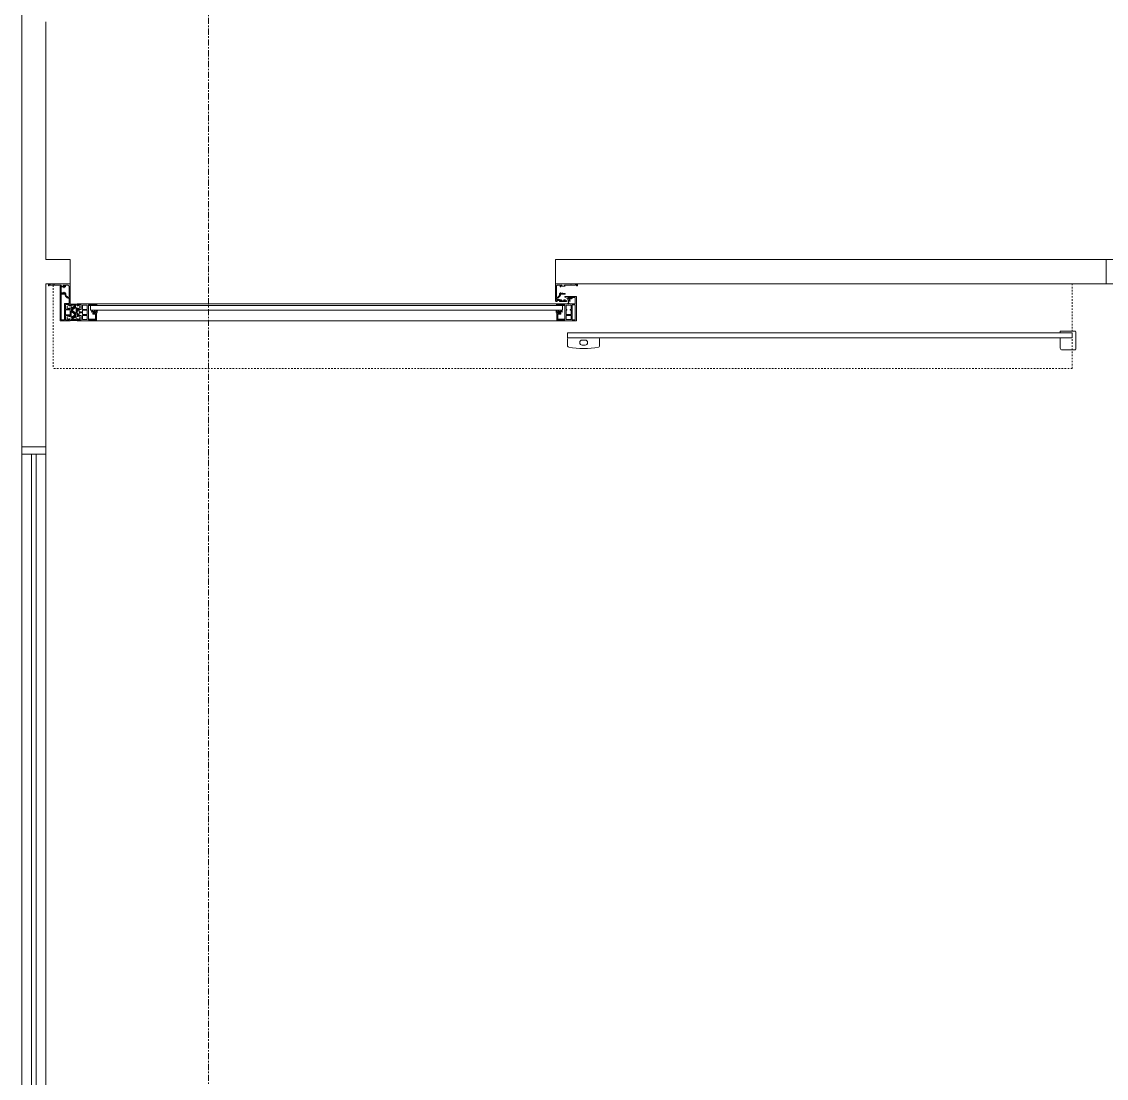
# Model space of a CAD drawing. Header units: millimetres. Extents: x -21807 to 26525, y -2564 to 60640.
# Drawn here: x -4884 to -2649, y 51529 to 53707 of the extents above; entities that cross this region are included whole.
import ezdxf

# ---------------------------------------------------------------- set-up
doc = ezdxf.new("R2010")
doc.units = ezdxf.units.MM
doc.linetypes.add('Dash', pattern=[6.35, 3.175, -3.175])
doc.linetypes.add('Grid Line', pattern=[22.225, 12.7, -3.175, 3.175, -3.175])
for name, color, linetype, lineweight in [('A-DETL-GENF', 7, 'Continuous', 5), ('A-DETL-THIN', 7, 'Continuous', 9), ('A-GENM', 7, 'Continuous', 5), ('A-WALL', 7, 'Continuous', 9), ('S-GRID', 7, 'Continuous', 9)]:
    doc.layers.add(name, color=color, linetype=linetype, lineweight=lineweight)
for name, color, linetype, lineweight, true_color in [('A-DOOR', 5, 'Continuous', 9, 0x0000ff), ('A-DOOR-HDLN', 5, 'Dash', 9, 0x0000ff), ('A-GLAZ', 7, 'Continuous', 9, 0x00007f)]:
    doc.layers.add(name, color=color, linetype=linetype, lineweight=lineweight, true_color=true_color)

# ---------------------------------------------------------------- blocks, each defined once
blk = doc.blocks.new('Automatic-Door_Single_Gilgen_SL-PSXP_Without-Side-Panel_On-Wall - Automatic-Door_Single_Gilgen_SL-PSXP_Without-Side-Panel_On-Wall-V3-MẶT BẰNG PHÂN VÙNG ÁP SUẤT')
at = {"layer": 'A-DETL-GENF', "color": 254, "lineweight": 9, "true_color": 0xcccccc}
for p, q in [((-1572, 159.7), (-1572, 124.4)), ((-1570.2, 161.5), (-1543.9, 161.5)), ((-1540, 157.6), (-1540, 136.5)), ((-1565, 126.5), (-1565, 136.5)), ((-1565, 136.5), (-1540, 136.5)), ((-591, 138.8), (-591, 153.8)), ((-527.3, 136.5), (-588.7, 136.5)), ((-560.9, 151.4), (-555.1, 151.4)), ((-555.1, 141.2), (-560.9, 141.2)), ((-525, 153.8), (-525, 138.8)), ((-1541.3, 122.5), (-1570.1, 122.5)), ((-1540, 126.5), (-1565, 126.5)), ((-1540, 126.5), (-1540, 123.8)), ((-503, 101.5), (-543, 101.5)), ((-543, 101.5), (-543, 51.5)), ((-540.5, 68.5), (-540.5, 99.5)), ((-540.5, 99.5), (-534.5, 99.5)), ((-534.5, 99.5), (-534.5, 68.5)), ((-532, 90.2), (-532, 99)), ((-532, 99), (-522, 99)), ((-522, 90.2), (-532, 90.2)), ((-522, 99), (-522, 90.2)), ((-503, 99.5), (-519.5, 99.5)), ((-519.5, 99.5), (-519.5, 97.9)), ((-519.5, 68.5), (-519.5, 99.5)), ((-519.5, 99.5), (-503, 99.5)), ((-519.5, 97.9), (-504.6, 97.9)), ((-504.6, 97.9), (-504.6, 87.9)), ((-503, 99.5), (-503, 101.5)), ((-503, 84.7), (-503, 99.5)), ((486, 101.5), (446, 101.5)), ((446, 101.5), (446, 99.5)), ((446, 99.5), (446, 84.7)), ((462.5, 99.5), (446, 99.5)), ((446, 99.5), (448, 99.5)), ((447.6, 87.9), (447.6, 97.9)), ((447.6, 97.9), (462.5, 97.9)), ((448, 99.5), (450, 99.5)), ((450, 99.5), (462.5, 99.5)), ((462.5, 97.9), (462.5, 99.5)), ((462.5, 99.5), (462.5, 68.5)), ((465, 90.2), (465, 99)), ((465, 99), (475, 99)), ((475, 90.2), (465, 90.2)), ((475, 99), (475, 90.2)), ((477.5, 90.2), (477.5, 99.5)), ((477.5, 99.5), (484, 99.5)), ((484, 90.2), (477.5, 90.2)), ((483.2, 98.4), (480, 96.6)), ((480, 96.6), (480, 93.4)), ((480, 93.4), (483.2, 91.6)), ((484, 97.4), (483.9, 98.2)), ((483.9, 91.8), (484, 92.6)), ((484, 99.5), (484, 97.4)), ((486, 97.4), (484, 97.4)), ((484, 97.4), (486, 97.4)), ((484, 92.6), (486, 92.6)), ((486, 92.6), (484, 92.6)), ((484, 92.6), (484, 90.2)), ((486, 97.4), (486, 101.5)), ((496.5, 101), (486, 101)), ((486, 101), (486, 97.4)), ((486, 92.6), (486, 75.4)), ((486, 86.4), (486, 92.6)), ((488, 92.5), (488, 99)), ((488, 99), (495.9, 99)), ((494.5, 97.1), (488, 92.5)), ((489.8, 91.9), (495.4, 95.8)), ((498.5, 101), (500, 101)), ((502, 99.5), (502, 97.4)), ((502, 92.6), (502, 90.5)), ((502.8, 98.4), (506, 96.6)), ((506, 93.4), (502.8, 91.6)), ((-534.5, 68.5), (-540.5, 68.5)), ((-532, 88.4), (-522, 88.4)), ((-532, 79.6), (-532, 88.4)), ((-530.5, 79.6), (-532, 79.6)), ((-532, 69), (-532, 77.8)), ((-532, 77.8), (-530.5, 77.8)), ((-522, 69), (-532, 69)), ((-530.5, 77.8), (-530.5, 79.6)), ((-522, 79.6), (-523.5, 79.6)), ((-523.5, 79.6), (-523.5, 77.8)), ((-523.5, 77.8), (-522, 77.8)), ((-522, 88.4), (-522, 79.6)), ((-522, 77.8), (-522, 69)), ((-503, 68.5), (-519.5, 68.5)), ((-501.8, 69.5), (-518.3, 69.5)), ((-518.3, 69.5), (-518.3, 68.5)), ((-518.3, 68.5), (-503, 68.5)), ((-513.4, 83.5), (-513.4, 82.2)), ((-511.9, 79.5), (-510.9, 79.5)), ((-510.9, 79.5), (-510.9, 82.3)), ((-510.9, 82.3), (-507.6, 82.3)), ((-504.6, 87.9), (-510.7, 87.9)), ((-510.7, 87.9), (-510.7, 84.7)), ((-510.7, 84.7), (-509.1, 84.7)), ((-509.1, 84.7), (-509.1, 86.3)), ((-509.1, 86.3), (-504.6, 86.3)), ((-507.6, 82.3), (-506.3, 79.5)), ((-506.3, 79.5), (-504.8, 79.5)), ((-504.8, 79.5), (-506.2, 82.6)), ((-506.2, 82.6), (-503.4, 82.6)), ((-504.6, 86.3), (-504.6, 84.7)), ((-504.6, 84.7), (-503, 84.7)), ((-503.4, 82.6), (-502.1, 79.5)), ((-503, 86.7), (-503, 84.7)), ((-503, 68.5), (-503, 66.9)), ((-503, 66.5), (-503, 68.5)), ((-502.1, 79.5), (-500.4, 79.5)), ((-502, 66.9), (-501.8, 69.5)), ((443.4, 79.5), (445.1, 79.5)), ((461.3, 69.5), (444.8, 69.5)), ((444.8, 69.5), (445, 66.9)), ((445.1, 79.5), (446.4, 82.6)), ((446, 84.7), (446, 86.7)), ((446, 84.7), (447.6, 84.7)), ((446, 66.9), (446, 68.5)), ((446, 68.5), (461.3, 68.5)), ((462.5, 68.5), (446, 68.5)), ((446, 68.5), (446, 66.5)), ((446.4, 82.6), (449.2, 82.6)), ((453.7, 87.9), (447.6, 87.9)), ((447.6, 84.7), (447.6, 86.3)), ((447.6, 86.3), (452.1, 86.3)), ((449.2, 82.6), (447.8, 79.5)), ((447.8, 79.5), (449.3, 79.5)), ((449.3, 79.5), (450.6, 82.3)), ((450.6, 82.3), (453.9, 82.3)), ((452.1, 86.3), (452.1, 84.7)), ((452.1, 84.7), (453.7, 84.7)), ((453.7, 84.7), (453.7, 87.9)), ((453.9, 82.3), (453.9, 79.5)), ((453.9, 79.5), (454.9, 79.5)), ((456.4, 82.2), (456.4, 83.5)), ((461.3, 68.5), (461.3, 69.5)), ((465, 79.6), (465, 88.4)), ((465, 88.4), (475, 88.4)), ((475, 79.6), (465, 79.6)), ((465, 69), (465, 77.8)), ((465, 77.8), (475, 77.8)), ((475, 69), (465, 69)), ((475, 88.4), (475, 79.6)), ((475, 77.8), (475, 69)), ((476.5, 82.9), (476.5, 85.1)), ((476.5, 85.1), (480.8, 85.1)), ((480.8, 82.9), (476.5, 82.9)), ((477.5, 68.5), (477.5, 77.8)), ((477.5, 77.8), (484, 77.8)), ((484, 68.5), (477.5, 68.5)), ((483.2, 76.4), (480, 74.6)), ((480, 74.6), (480, 71.4)), ((480, 71.4), (483.2, 69.6)), ((480.8, 85.1), (481.5, 85.4)), ((481.5, 82.6), (480.8, 82.9)), ((481.5, 85.4), (481.5, 88.4)), ((481.5, 88.4), (484, 88.4)), ((481.5, 79.6), (481.5, 82.6)), ((484, 79.6), (481.5, 79.6)), ((484, 75.4), (483.9, 76.2)), ((483.9, 69.8), (484, 70.6)), ((484, 88.4), (484, 86.4)), ((484, 86.4), (486, 86.4)), ((486, 81.6), (484, 81.6)), ((484, 81.6), (484, 79.6)), ((484, 77.8), (484, 75.4)), ((486, 75.4), (484, 75.4)), ((484, 75.4), (486, 75.4)), ((484, 70.6), (486, 70.6)), ((486, 70.6), (484, 70.6)), ((484, 70.6), (484, 68.5)), ((486, 75.4), (486, 81.6)), ((486, 70.6), (486, 67)), ((486, 66.5), (486, 70.6)), ((488, 73.4), (488, 86.2)), ((488, 86.2), (494.9, 80.5)), ((494.8, 78.1), (488, 73.4)), ((488.5, 68), (488.5, 69)), ((491.1, 73.7), (495.6, 76.9)), ((502, 77.5), (502, 75.4)), ((502, 70.6), (502, 67.5)), ((502.8, 76.4), (506, 74.6)), ((506, 71.4), (502.8, 69.6)), ((510, 84.5), (510, 89)), ((510, 79), (510, 83.5)), ((510, 73), (510, 77.5)), ((510, 67.5), (510, 72)), ((-543, 51.5), (-535.8, 51.5)), ((-540.5, 53.5), (-540.5, 66.5)), ((-540.5, 66.5), (-530.1, 66.5)), ((-534.5, 53.5), (-540.5, 53.5)), ((-535.8, 51.5), (-519, 51.5)), ((-531.6, 55.1), (-534.5, 55.1)), ((-534.5, 55.1), (-534.5, 53.5)), ((-533, 52.9), (-533, 54.1)), ((-533, 54.1), (-531.6, 54.1)), ((-525.2, 52.9), (-533, 52.9)), ((-530, 56.1), (-532.9, 56.1)), ((-532.9, 56.1), (-532.9, 55.1)), ((-532.9, 55.1), (-531.2, 55.1)), ((-531.2, 54.1), (-532.6, 54.1)), ((-532.6, 54.1), (-532.6, 53.1)), ((-532.6, 53.1), (-525.6, 53.1)), ((-531.6, 54.1), (-531.6, 55.1)), ((-531.2, 55.1), (-531.2, 54.1)), ((-530.4, 54.1), (-530.4, 55.1)), ((-530.4, 55.1), (-527.8, 55.1)), ((-527.8, 54.1), (-530.4, 54.1)), ((-530.1, 66.5), (-528.8, 65.7)), ((-527, 61.6), (-530, 61.1)), ((-530, 61.1), (-529.1, 56.1)), ((-529.3, 60.6), (-526.9, 61)), ((-528.5, 56.1), (-529.3, 60.6)), ((-528.8, 65.7), (-528, 65.7)), ((-526.1, 56.1), (-528.5, 56.1)), ((-528, 65.7), (-528, 66.5)), ((-528, 66.5), (-525, 66.5)), ((-527.8, 55.1), (-527.8, 54.1)), ((-526.9, 65.5), (-527.7, 65.4)), ((-527.7, 65.4), (-527, 61.6)), ((-527, 54.1), (-527, 55.1)), ((-527, 55.1), (-526.1, 55.1)), ((-525.6, 54.1), (-527, 54.1)), ((-525.3, 56.2), (-526.9, 65.5)), ((-526.9, 61), (-526.1, 56.1)), ((-525, 55.1), (-526.7, 55.1)), ((-526.7, 55.1), (-526.7, 54.1)), ((-526.7, 54.1), (-525.2, 54.1)), ((-525.6, 53.1), (-525.6, 54.1)), ((-525.2, 54.1), (-525.2, 52.9)), ((-525, 66.5), (-525, 65.7)), ((-525, 65.7), (-524.2, 65.7)), ((-519, 52.8), (-525, 55.1)), ((-524.2, 65.7), (-522.9, 66.5)), ((-523, 60.2), (-523, 61.5)), ((-519, 57.9), (-523, 60.2)), ((-522.9, 66.5), (-503, 66.5)), ((-520, 45), (-520, 46.4)), ((-515.3, 45), (-520, 45)), ((-517, 57.9), (-519, 57.9)), ((-519, 51.5), (-519, 52.8)), ((-518.5, 60.1), (-518.5, 58.9)), ((-518.5, 58.9), (-517, 58.9)), ((-517, 58.9), (-517, 57.9)), ((-514.5, 44.7), (-515.3, 45)), ((-512.8, 45.2), (-513.5, 44.7)), ((-511, 45.2), (-512.8, 45.2)), ((-512.5, 58.9), (-511, 58.9)), ((-512.5, 57.9), (-512.5, 58.9)), ((-509.3, 57.9), (-512.5, 57.9)), ((-511, 58.9), (-511, 60.1)), ((-511, 43.8), (-511, 45.2)), ((-510, 46.4), (-510, 48.1)), ((-509.5, 60.5), (-509.5, 59.3)), ((-508, 60.5), (-509.5, 60.5)), ((-509.5, 45.2), (-509.5, 43.8)), ((-508.5, 45.2), (-509.5, 45.2)), ((-508.5, 48.6), (-508.5, 45.2)), ((-502, 53.3), (-503.8, 53.3)), ((-503.5, 61.5), (-501.5, 61.5)), ((-503.5, 60.5), (-503.5, 61.5)), ((-502, 60.5), (-503.5, 60.5)), ((-503.3, 54.8), (-502, 54.8)), ((-503, 66.9), (-502, 66.9)), ((-502, 59.3), (-502, 60.5)), ((-502, 54.8), (-502, 57.3)), ((445, 66.9), (446, 66.9)), ((446, 66.5), (486, 66.5)), ((486, 67), (487.5, 67)), ((502, 54.8), (503.8, 54.8)), ((504.3, 53.3), (502.5, 53.3)), ((509, 45.2), (509, 48.6)), ((510, 45.2), (509, 45.2)), ((510, 43.8), (510, 45.2)), ((510.5, 48.1), (510.5, 46.4)), ((511.5, 45.2), (511.5, 43.8)), ((513.4, 45.2), (511.5, 45.2)), ((512, 44.5), (513.1, 45.1)), ((513.1, 45.1), (514.1, 44.6)), ((514, 44.7), (513.4, 45.2)), ((515.7, 45), (515, 44.7)), ((518.3, 44.6), (519.1, 44.9)), ((519.1, 44.9), (520.5, 44.9)), ((-545, 29.5), (-543.6, 29.5)), ((-545, 25), (-545, 29.5)), ((-543.8, 28), (-543.8, 26.5)), ((-542.7, 28), (-543.8, 28)), ((-543.8, 26.5), (-541, 26.5)), ((-543.6, 29.5), (-542.7, 28)), ((-541, 28), (-532.6, 28)), ((-531.4, 28), (-518.5, 28)), ((-520.1, 29.7), (-519.5, 30.3)), ((-518.5, 29.7), (-520.1, 29.7)), ((-519.5, 30.3), (-513, 30.3)), ((-513.5, 44.7), (-514.5, 44.7)), ((-513, 28), (-511, 28)), ((-509.5, 43.8), (-511, 43.8)), ((-511, 31.2), (-509.5, 31.2)), ((-511, 28), (-511, 31.2)), ((-509.5, 31.2), (-509.5, 28)), ((500, 38.1), (500, 40.9)), ((500, 34.1), (500, 36.9)), ((511.5, 43.8), (510, 43.8)), ((510, 31.2), (511.5, 31.2)), ((510, 28), (510, 31.2)), ((511.5, 31.2), (511.5, 28)), ((511.5, 28), (513.5, 28)), ((513.1, 30.1), (512, 30.7)), ((512.2, 42.1), (512.2, 43.7)), ((513.2, 42.1), (512.2, 42.1)), ((512.2, 33.1), (513.2, 33.1)), ((512.2, 31.5), (512.2, 33.1)), ((514.1, 30.6), (513.1, 30.1)), ((513.2, 43.6), (513.2, 42.1)), ((518.8, 43.6), (513.2, 43.6)), ((513.2, 33.1), (513.2, 31.6)), ((513.2, 31.6), (518.8, 31.6)), ((513.5, 28), (513.5, 29.7)), ((515, 44.7), (514, 44.7)), ((514.1, 44.6), (518.3, 44.6)), ((518.3, 30.6), (514.1, 30.6)), ((514.1, 30.3), (519.5, 30.3)), ((519.1, 30.3), (518.3, 30.6)), ((520.1, 29.7), (518.5, 29.7)), ((518.5, 28), (531.4, 28)), ((520.5, 30.3), (519.1, 30.3)), ((519.5, 30.3), (520.1, 29.7)), ((532.6, 28), (541, 28)), ((541, 26.5), (543.8, 26.5)), ((542.7, 28), (543.6, 29.5)), ((543.8, 28), (542.7, 28)), ((543.6, 29.5), (545, 29.5)), ((543.8, 26.5), (543.8, 28)), ((545, 29.5), (545, 25))]:
    blk.add_line(p, q, dxfattribs=at)
at = {"layer": 'A-DETL-GENF', "color": 254, "lineweight": 9, "true_color": 0xd9d9d9}
for p, q in [((490.4, 91.1), (494.9, 94.3)), ((498, 94.6), (491.2, 89.9)), ((498, 81.8), (498, 94.6)), ((500, 101.5), (520.5, 101.5)), ((502, 97.4), (500, 97.4)), ((500, 97.4), (502, 97.4)), ((500, 92.6), (502, 92.6)), ((502, 92.6), (500, 92.6)), ((510, 99.5), (502, 99.5)), ((502, 90.5), (510, 90.5)), ((506, 96.6), (506, 93.4)), ((510, 90.5), (510, 99.5)), ((518.5, 99.5), (512, 99.5)), ((512, 99.5), (512, 66)), ((518.5, 46.4), (518.5, 99.5)), ((520.5, 101.5), (520.5, 45)), ((490.1, 69), (498, 69)), ((495.8, 81.6), (490.2, 86.4)), ((496.4, 81.1), (490.2, 86.4)), ((490.6, 72.1), (496.2, 76.1)), ((491.1, 87.5), (498, 81.8)), ((498, 75.5), (491.5, 70.9)), ((498, 69), (498, 75.5)), ((510, 89), (500, 89)), ((500, 89), (500, 79)), ((500, 79), (510, 79)), ((502, 75.4), (500, 75.4)), ((500, 75.4), (502, 75.4)), ((500, 70.6), (502, 70.6)), ((502, 70.6), (500, 70.6)), ((510, 77.5), (502, 77.5)), ((502, 67.5), (510, 67.5)), ((506, 74.6), (506, 71.4)), ((-523, 61.5), (-508, 61.5)), ((-520, 46.4), (-510, 46.4)), ((-511, 60.1), (-518.5, 60.1)), ((-509.5, 59.3), (-502, 59.3)), ((-508.2, 57.3), (-509.3, 57.9)), ((-509, 50.6), (-505.8, 53.8)), ((-502, 57.3), (-508.2, 57.3)), ((-504.5, 53), (-508.2, 49.3)), ((-508, 61.5), (-508, 60.5)), ((-502, 30), (-502, 53.3)), ((-500, 60), (-500, 25)), ((500, 67), (489.5, 67)), ((500, 42.1), (500, 67)), ((502, 66), (502, 54.8)), ((512, 66), (502, 66)), ((502.5, 53.3), (502.5, 30)), ((508.7, 49.3), (505, 53)), ((506.3, 53.8), (509.5, 50.6)), ((510.5, 46.4), (518.5, 46.4)), ((520.5, 45), (515.7, 45)), ((520.5, 44.9), (520.5, 30.3)), ((-500, 25), (-545, 25)), ((-541, 26.5), (-541, 28)), ((-518.5, 28), (-518.5, 29.7)), ((-513, 30.3), (-513, 28)), ((-509.5, 28), (-504, 28)), ((500, 25), (500, 32.9)), ((545, 25), (500, 25)), ((504.5, 28), (510, 28)), ((513.5, 29.7), (514.1, 30.3)), ((518.5, 29.7), (518.5, 28)), ((518.8, 31.6), (518.8, 43.6)), ((541, 28), (541, 26.5))]:
    blk.add_line(p, q, dxfattribs=at)
at = {"layer": 'A-DETL-GENF', "color": 254, "lineweight": 9, "true_color": 0xe1e1e1}
for p, q in [((500, 97.4), (500, 101)), ((500, 101), (500, 97.4)), ((500, 89), (500, 92.6)), ((500, 92.6), (500, 89)), ((500, 75.4), (500, 79)), ((500, 79), (500, 75.4)), ((500, 67), (500, 70.6)), ((500, 70.6), (500, 67))]:
    blk.add_line(p, q, dxfattribs=at)
at = {"layer": 'A-DETL-GENF', "color": 254, "lineweight": 9, "true_color": 0xcccccc}
for centre, radius, start, end in [((-1570.2, 159.7), 1.78, 90, 180), ((-1543.9, 157.6), 3.92, 0, 90), ((-558, -30.7), 189.2, 80.6405, 99.3595), ((-587.3, 152.3), 3.96, 111.5692, 158.4308), ((-588.7, 138.8), 2.26, 180, 270), ((-560.9, 146.3), 5.1, 90, 270), ((-555.1, 146.3), 5.1, 270, 90), ((-527.3, 138.8), 2.26, 270, 360), ((-528.7, 152.3), 3.96, 21.5692, 68.4308), ((-1570.1, 124.4), 1.93, 180, 270), ((-1541.3, 123.8), 1.33, 270, 0), ((483.4, 98), 0.492, 21.228, 120), ((483.4, 92), 0.492, 240, 338.772), ((491.6, 89.3), 3.19, 125, 230.3062), ((492.1, 88.7), 3, 140, 230), ((492.1, 88.7), 3, 125, 140), ((492.1, 88.7), 1.5, 125, 155), ((492.5, 100), 3.5, 305, 344.2184), ((491.5, 99.3), 6, 305, 353.8814), ((492.3, 100.1), 5.21, 306.2325, 359.1484), ((496.5, 100), 1, 359.1484, 90), ((498.5, 100), 1, 90, 186.1018), ((502.9, 97.5), 0.952, 96.2504, 185.2378), ((502.9, 92.5), 0.943, 173.7844, 264.349), ((-511.2, 88.8), 5.7, 246.5933, 327.974), ((-514.5, 79.8), 2.6, 353.5555, 66.4445), ((-504.4, 86.1), 1.99, 191.6146, 314.3914), ((-504.2, 84.4), 2.66, 3.0086, 62.3926), ((-486.8, 85.3), 14.8, 183.0086, 202.9914), ((429.8, 85.3), 14.8, 337.0086, 356.9914), ((447.2, 84.4), 2.66, 117.6074, 176.9914), ((447.4, 86.1), 1.99, 225.6086, 348.3854), ((454.2, 88.8), 5.7, 212.026, 293.4067), ((457.5, 79.8), 2.6, 113.5555, 186.4445), ((483.4, 76), 0.492, 21.228, 120), ((483.4, 70), 0.492, 240, 338.772), ((487.5, 68), 1, 270, 360), ((494.5, 68.7), 6, 125, 177.8665), ((493.5, 68), 5, 125, 180.3809), ((489.5, 68), 1, 179.1484, 218.0848), ((489.5, 68), 1, 218.0848, 257.0212), ((493.5, 68), 3.5, 125, 164.2184), ((492.1, 88.7), 1.5, 155, 185), ((492.1, 88.7), 1.5, 185, 215), ((492.1, 88.7), 1.5, 215, 230), ((493.9, 79.3), 1.5, 305, 50), ((493.9, 79.3), 3, 305, 35), ((494.5, 78.5), 3, 305, 333.9838), ((494.5, 78.8), 3, 10.2743, 50), ((494.5, 78.5), 3, 333.9838, 2.9676), ((502.9, 75.6), 0.878, 91.2948, 190.2472), ((503, 70.5), 0.96, 175.0696, 233.8761), ((503, 70.5), 0.96, 233.8761, 263.2793), ((509.8, 72.5), 0.536, 318.7504, 68.7493), ((-529.6, 56.1), 0.462, 175.1879, 9.8931), ((-526.1, 56), 0.9, 270, 9.8931), ((-506.5, 48.1), 3.5, 165, 180), ((-506.5, 48.1), 3.5, 135, 165), ((-507.5, 48.6), 1, 150, 180), ((-507.5, 48.6), 1, 135, 150), ((-503.3, 51.3), 3.5, 90, 135), ((-503.8, 52.3), 1, 105, 135), ((-503.8, 52.3), 1, 90, 105), ((-501.5, 60), 1.5, 0, 90.037), ((489.5, 68), 1, 257.0212, 270), ((503.8, 51.3), 3.5, 45, 90), ((504.3, 52.3), 1, 45, 90), ((508, 48.6), 1, 15, 45), ((508, 48.6), 1, 0, 15), ((507, 48.1), 3.5, 0, 45), ((-532, 28), 0.583, 210, 240), ((-532, 28), 0.583, 315, 0), ((-504, 30), 2, 285, 345), ((499.9, 41.5), 0.595, 281.6671, 310.1518), ((499.7, 37.5), 0.649, 21.288, 63.8639), ((499.7, 37.5), 0.649, 296.1361, 338.712), ((499.9, 33.5), 0.6, 34.74, 76.428), ((499.9, 41.5), 0.595, 21.3635, 64.0905), ((499.9, 33.5), 0.6, 297.468, 325.26), ((504.5, 30), 2, 195, 255), ((512.8, 44.3), 0.859, 168.366, 223.634), ((512.8, 30.9), 0.89, 136.515, 193.485), ((532, 28), 0.583, 180, 225), ((532, 28), 0.583, 300, 330)]:
    blk.add_arc(centre, radius, start, end, dxfattribs=at)
at = {"layer": 'A-DETL-GENF', "color": 254, "lineweight": 9, "true_color": 0xd9d9d9}
for centre, radius, start, end in [((491.5, 99.3), 6, 353.8814, 6.1018), ((494.5, 78.8), 3, 357.0324, 10.2743), ((509.9, 84), 0.52, 59.199, 73.9988), ((509.9, 84), 0.52, 286.0012, 315.6007), ((509.8, 72.5), 0.536, 291.2507, 318.7504), ((509.9, 84), 0.52, 29.5995, 59.199), ((509.9, 84), 0.52, 315.6007, 330.4005), ((509.9, 84), 0.52, 345.2002, 14.7998), ((-532, 28), 0.583, 180, 210), ((-532, 28), 0.583, 285, 315), ((-504, 30), 2, 270, 285), ((-504, 30), 2, 345, 0), ((499.9, 33.5), 0.6, 283.572, 297.468), ((499.9, 41.5), 0.595, 310.1518, 338.6365), ((499.7, 37.5), 0.649, 352.904, 21.288), ((499.9, 41.5), 0.595, 352.8788, 21.3635), ((499.9, 33.5), 0.6, 325.26, 34.74), ((504.5, 30), 2, 180, 195), ((504.5, 30), 2, 255, 270), ((532, 28), 0.583, 225, 240), ((532, 28), 0.583, 240, 255), ((532, 28), 0.583, 330, 345), ((532, 28), 0.583, 345, 360)]:
    blk.add_arc(centre, radius, start, end, dxfattribs=at)
at = {"layer": 'A-DETL-GENF', "color": 254, "lineweight": 9, "true_color": 0xe1e1e1}
for centre, radius, start, end in [((493.9, 79.3), 3, 35, 50), ((509.9, 84), 0.52, 14.7998, 29.5995), ((509.9, 84), 0.52, 330.4005, 345.2002), ((-532, 28), 0.583, 240, 255), ((-532, 28), 0.583, 255, 270), ((-532, 28), 0.583, 270, 285), ((499.9, 41.5), 0.595, 64.0905, 78.3329), ((499.7, 37.5), 0.649, 338.712, 352.904), ((499.9, 41.5), 0.595, 338.6365, 352.8788), ((532, 28), 0.583, 255, 270), ((532, 28), 0.583, 270, 285), ((532, 28), 0.583, 285, 300)]:
    blk.add_arc(centre, radius, start, end, dxfattribs=at)
at = {"layer": 'A-DOOR-HDLN', "color": 254, "lineweight": 13, "true_color": 0xccccff}
for p, q in [((-1565, 200), (535, 200)), ((-1565, 25), (-1565, 200)), ((535, 27.9), (535, 200))]:
    blk.add_line(p, q, dxfattribs=at)
at = {"layer": 'A-DOOR-HDLN', "color": 254, "lineweight": 13, "true_color": 0xd9d9f7}
blk.add_line((535, 25), (535, 26.9), dxfattribs=at)
at = {"layer": 'A-GENM', "color": 254, "lineweight": 9, "true_color": 0xcccccc}
for p, q in [((-1565, 136.5), (-525, 136.5)), ((-1565, 126.5), (-1565, 136.5)), ((-525, 136.5), (-525, 126.5)), ((-525, 126.5), (-1565, 126.5)), ((-503, 101.5), (446, 101.5)), ((-514.5, 79.5), (458.5, 79.5)), ((-514.5, 69.5), (-514.5, 79.5)), ((458.5, 69.5), (-514.5, 69.5)), ((458.5, 79.5), (458.5, 69.5)), ((-503, 66.5), (446, 66.5))]:
    blk.add_line(p, q, dxfattribs=at)
blk = doc.blocks.new('AK_OViewTuongPanel - 2000x1200-V12-MẶT BẰNG PHÂN VÙNG ÁP SUẤT')
at = {"layer": 'A-GLAZ', "color": 254, "lineweight": 13, "true_color": 0xcccce5}
for p, q in [((-1015, 25), (-1015, -25)), ((-1000, 25), (-1015, 25)), ((-1000, -25), (-1000, 25)), ((1000, 25), (-1000, 25)), ((1015, 25), (1000, 25)), ((1000, 25), (1000, -25)), ((1015, -25), (1015, 25)), ((1000, 5), (-1000, 5)), ((-1000, 5), (-1000, -5)), ((1000, -5), (1000, 5)), ((-1000, -5), (1000, -5))]:
    blk.add_line(p, q, dxfattribs=at)
at = {"layer": 'A-GLAZ', "color": 7, "lineweight": 13, "true_color": 0xf3f3f9}
for p, q in [((-1015, -25), (-1015, 25)), ((1015, 25), (1015, -25)), ((-1000, -5), (-1000, 5)), ((-1000, 5), (-1000, -5)), ((1000, 5), (1000, -5)), ((1000, -5), (1000, 5)), ((-1000, -25), (-1015, -25)), ((1015, -25), (1000, -25))]:
    blk.add_line(p, q, dxfattribs=at)
at = {"layer": 'A-GLAZ', "color": 7, "lineweight": 13, "true_color": 0xececf5}
for p, q in [((-1015, 25), (-1000, 25)), ((-1000, 25), (-1000, 5)), ((1000, 25), (1015, 25)), ((1000, 5), (1000, 25)), ((-1000, -5), (-1000, -25)), ((1000, -25), (1000, -5)), ((1000, -25), (-1000, -25))]:
    blk.add_line(p, q, dxfattribs=at)
at = {"layer": 'A-GLAZ', "color": 254, "lineweight": 13, "true_color": 0xe0e0ef}
for p, q in [((-1000, 25), (1000, 25)), ((-1000, 5), (1000, 5)), ((1000, -5), (-1000, -5)), ((-1015, -25), (-1000, -25)), ((-1000, -25), (1000, -25)), ((1000, -25), (1015, -25))]:
    blk.add_line(p, q, dxfattribs=at)
blk = doc.blocks.new('AK-SGS-M3-A_rvt-1-MẶT BẰNG PHÂN VÙNG ÁP SUẤT')
at = {"layer": 'A-WALL', "color": 254, "lineweight": 13, "true_color": 0xe0e0e0}
for p, q in [((-4883.6, 53706.9), (-4883.6, 52830.9)), ((-4833.6, 53216.9), (-4833.6, 53706.9)), ((-4783.6, 53216.9), (-4833.6, 53216.9)), ((-4783.6, 53216.9), (-4783.6, 53166.9)), ((-3783.6, 53166.9), (-3783.6, 53216.9)), ((-2648.6, 53216.9), (-3783.6, 53216.9)), ((-4833.6, 52830.9), (-4833.6, 53166.9)), ((-4833.6, 53166.9), (-4828.6, 53166.9)), ((-3738.6, 53166.9), (-2648.6, 53166.9)), ((-4833.6, 52815.9), (-4833.6, 50815.9))]:
    blk.add_line(p, q, dxfattribs=at)
at = {"layer": 'A-WALL', "color": 7, "lineweight": 13, "true_color": 0xececec}
for p, q in [((-4883.6, 53706.9), (-4883.6, 52830.9)), ((-2648.6, 53166.9), (-2648.6, 53216.9)), ((-2648.6, 53216.9), (-2633.6, 53216.9)), ((-2633.6, 53166.9), (-2648.6, 53166.9)), ((-4883.6, 52830.9), (-4833.6, 52830.9)), ((-4883.6, 50815.9), (-4883.6, 52815.9)), ((-4833.6, 52830.9), (-4833.6, 52815.9)), ((-4833.6, 50815.9), (-4833.6, 52815.9))]:
    blk.add_line(p, q, dxfattribs=at)
at = {"layer": 'A-WALL', "color": 254, "lineweight": 13, "true_color": 0xcccccc}
for p, q in [((-4833.6, 53216.9), (-4833.6, 53706.9)), ((-4783.6, 53216.9), (-4833.6, 53216.9)), ((-4783.6, 53166.9), (-4783.6, 53216.9)), ((-2648.6, 53216.9), (-3783.6, 53216.9)), ((-3783.6, 53216.9), (-3783.6, 53166.9)), ((-4833.6, 52830.9), (-4833.6, 53166.9)), ((-4833.6, 53166.9), (-4828.6, 53166.9)), ((-3738.6, 53166.9), (-2648.6, 53166.9))]:
    blk.add_line(p, q, dxfattribs=at)
at = {"layer": 'A-WALL', "color": 7, "lineweight": 13, "true_color": 0xf3f3f3}
for p, q in [((-2648.6, 53166.9), (-2648.6, 53216.9)), ((-4883.6, 52830.9), (-4833.6, 52830.9)), ((-4883.6, 52815.9), (-4883.6, 52830.9)), ((-4883.6, 52815.9), (-4883.6, 50815.9)), ((-4833.6, 52815.9), (-4833.6, 52830.9))]:
    blk.add_line(p, q, dxfattribs=at)
at = {"layer": 'A-WALL', "color": 254, "lineweight": 13, "true_color": 0xd9d9d9}
for p, q in [((-4828.6, 53166.9), (-4783.6, 53166.9)), ((-3783.6, 53166.9), (-3738.6, 53166.9))]:
    blk.add_line(p, q, dxfattribs=at)
at = {"layer": 'A-WALL', "color": 254, "lineweight": 13, "true_color": 0xe5e5e5}
for p, q in [((-4828.6, 53166.9), (-4783.6, 53166.9)), ((-3783.6, 53166.9), (-3738.6, 53166.9))]:
    blk.add_line(p, q, dxfattribs=at)
at = {"layer": 'A-WALL', "color": 7, "lineweight": 13, "true_color": 0xf7f7f7}
blk.add_line((-4883.6, 52830.9), (-4883.6, 52815.9), dxfattribs=at)
at = {"layer": 'A-DOOR', "color": 9, "lineweight": 13, "true_color": 0xaaaad4, "rotation": 180}
blk.add_blockref('Automatic-Door_Single_Gilgen_SL-PSXP_Without-Side-Panel_On-Wall - Automatic-Door_Single_Gilgen_SL-PSXP_Without-Side-Panel_On-Wall-V3-MẶT BẰNG PHÂN VÙNG ÁP SUẤT', (-4283.6, 53191.9), dxfattribs=at)
at = {"layer": 'A-GLAZ', "color": 9, "lineweight": 13, "true_color": 0xaaaad4, "rotation": 269.9999999999999}
blk.add_blockref('AK_OViewTuongPanel - 2000x1200-V12-MẶT BẰNG PHÂN VÙNG ÁP SUẤT', (-4858.6, 51815.9), dxfattribs=at)

msp = doc.modelspace()

# ---------------------------------------------------------------- linework, layer by layer
at = {"layer": 'A-DETL-THIN', "color": 251, "true_color": 0x666666}
msp.add_line((-4883.6, 58141.9), (-4883.6, 47541.9), dxfattribs=at)
at = {"layer": 'A-DETL-THIN'}
msp.add_line((-4883.6, 47541.9), (-4883.6, 58141.9), dxfattribs=at)
at = {"layer": 'S-GRID', "linetype": 'Grid Line'}
msp.add_line((-4498.6, 43567.6), (-4498.6, 59870.5), dxfattribs=at)

# ---------------------------------------------------------------- block references
at = {"lineweight": 5}
msp.add_blockref('AK-SGS-M3-A_rvt-1-MẶT BẰNG PHÂN VÙNG ÁP SUẤT', (0, 0), dxfattribs=at)

doc.saveas('drawing.dxf')
